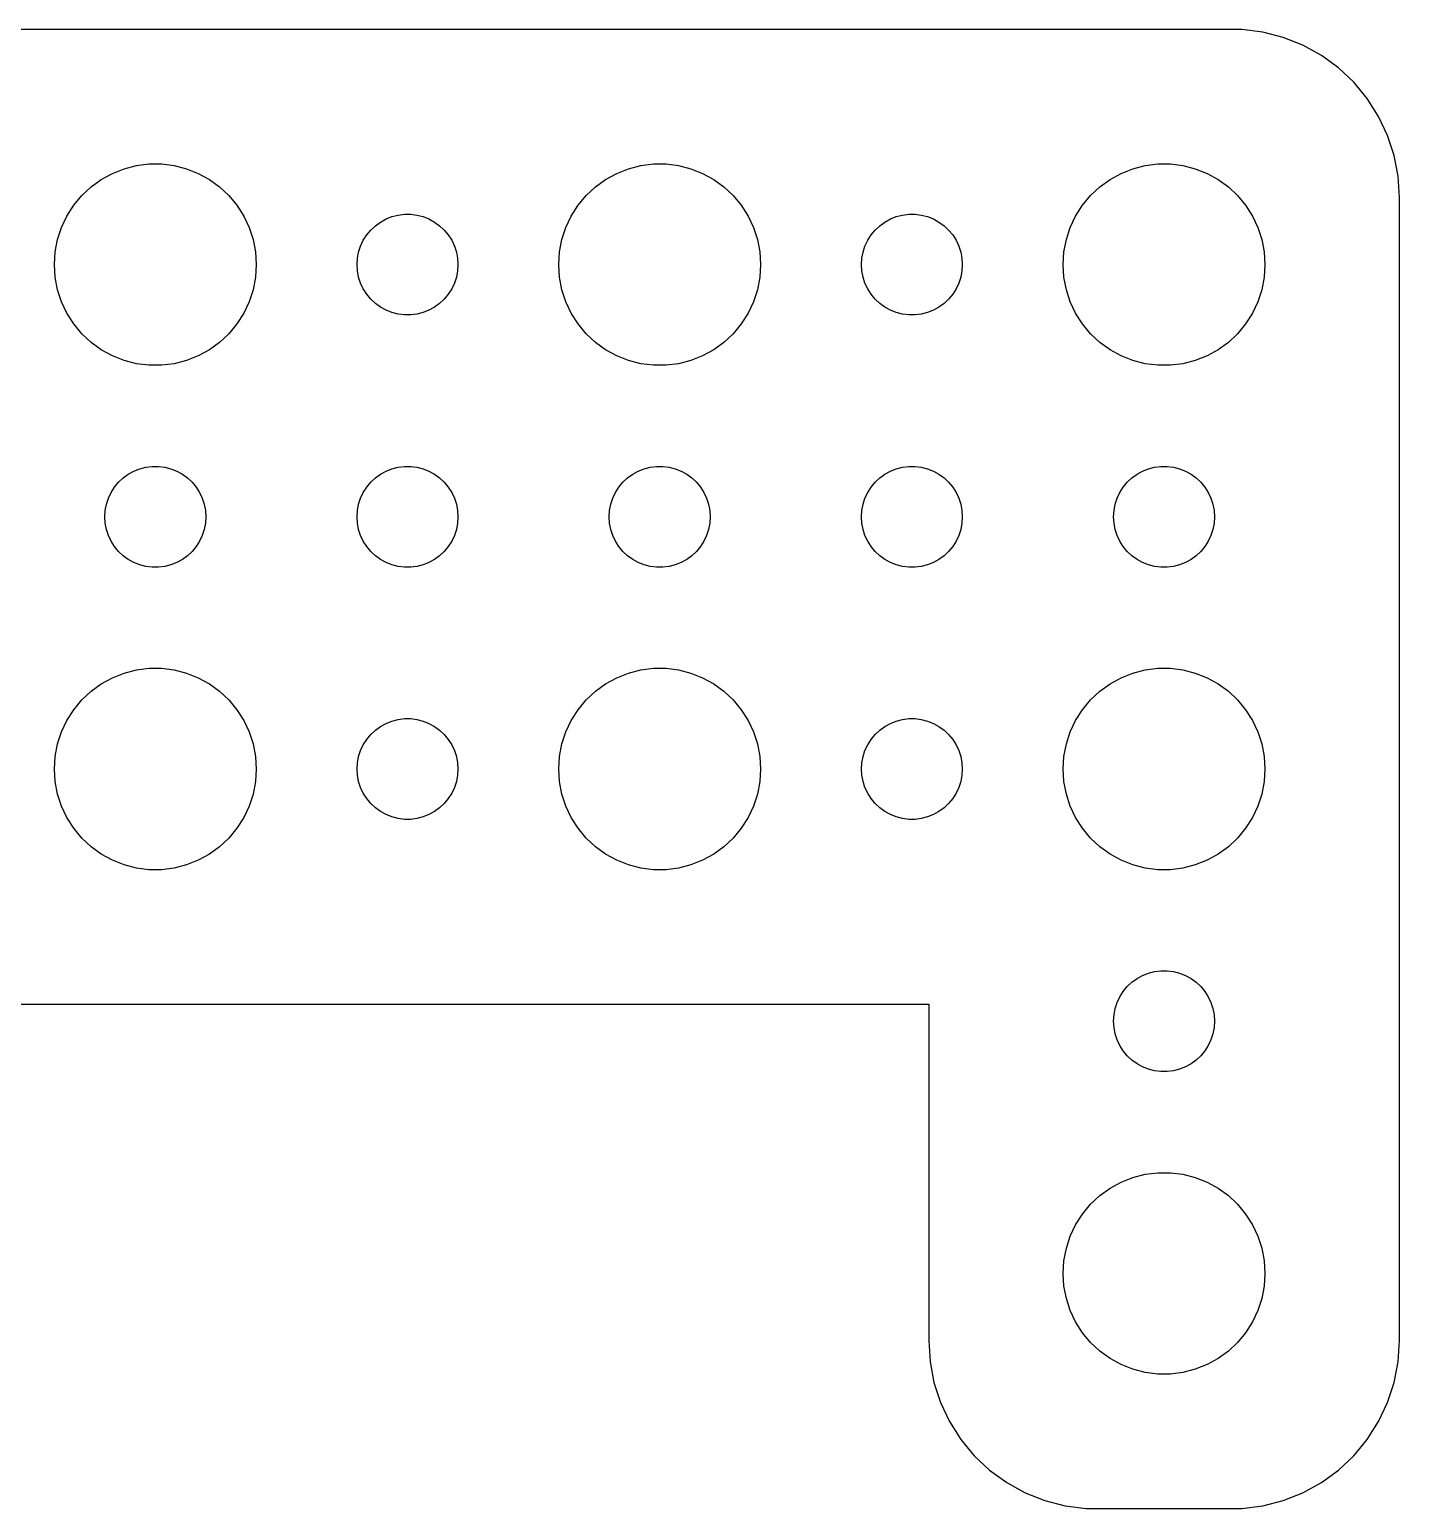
# Model space of a CAD drawing. Header units: metres. Extents: x -37 to 37, y -22 to 22.
# Drawn here: x -3.74 to 37, y -21.99 to 21.99 of the extents above; entities that cross this region are included whole.
import ezdxf

# ---------------------------------------------------------------- set-up
doc = ezdxf.new("R2010")
doc.units = ezdxf.units.M

msp = doc.modelspace()

# ---------------------------------------------------------------- linework, layer by layer
for p, q in [((32.3139, 21.9901), (-32.3139, 21.9901)), ((32.9369, 21.9114), (32.3139, 21.9901)), ((33.5451, 21.7553), (32.9369, 21.9114)), ((34.1289, 21.5241), (33.5451, 21.7553)), ((34.6791, 21.2216), (34.1289, 21.5241)), ((35.1871, 20.8526), (34.6791, 21.2216)), ((35.6448, 20.4227), (35.1871, 20.8526)), ((36.0451, 19.9389), (35.6448, 20.4227)), ((36.3815, 19.4088), (36.0451, 19.9389)), ((36.6489, 18.8406), (36.3815, 19.4088)), ((36.8429, 18.2434), (36.6489, 18.8406)), ((36.9606, 17.6267), (36.8429, 18.2434)), ((-1.60747, 17.533), (-1.27733, 17.7145)), ((-1.27733, 17.7145), (-0.927048, 17.8532)), ((-0.927048, 17.8532), (-0.562134, 17.9469)), ((-0.562134, 17.9469), (-0.18837, 17.9941)), ((-0.18837, 17.9941), (0.18837, 17.9941)), ((0.18837, 17.9941), (0.562134, 17.9469)), ((0.562134, 17.9469), (0.927048, 17.8532)), ((0.927048, 17.8532), (1.27733, 17.7145)), ((1.27733, 17.7145), (1.60747, 17.533)), ((13.3925, 17.533), (13.7227, 17.7145)), ((13.7227, 17.7145), (14.0729, 17.8532)), ((14.0729, 17.8532), (14.4379, 17.9469)), ((14.4379, 17.9469), (14.8116, 17.9941)), ((14.8116, 17.9941), (15.1884, 17.9941)), ((15.1884, 17.9941), (15.5621, 17.9469)), ((15.5621, 17.9469), (15.927, 17.8532)), ((15.927, 17.8532), (16.2773, 17.7145)), ((16.2773, 17.7145), (16.6075, 17.533)), ((28.3925, 17.533), (28.7227, 17.7145)), ((28.7227, 17.7145), (29.0729, 17.8532)), ((29.0729, 17.8532), (29.4379, 17.9469)), ((29.4379, 17.9469), (29.8116, 17.9941)), ((29.8116, 17.9941), (30.1884, 17.9941)), ((30.1884, 17.9941), (30.5621, 17.9469)), ((30.5621, 17.9469), (30.927, 17.8532)), ((30.927, 17.8532), (31.2773, 17.7145)), ((31.2773, 17.7145), (31.6075, 17.533)), ((37, 17), (36.9606, 17.6267)), ((-2.1869, 17.0536), (-1.91226, 17.3115)), ((-1.91226, 17.3115), (-1.60747, 17.533)), ((1.60747, 17.533), (1.91226, 17.3115)), ((1.91226, 17.3115), (2.1869, 17.0536)), ((12.8131, 17.0536), (13.0877, 17.3115)), ((13.0877, 17.3115), (13.3925, 17.533)), ((16.6075, 17.533), (16.9123, 17.3115)), ((16.9123, 17.3115), (17.1869, 17.0536)), ((27.8131, 17.0536), (28.0877, 17.3115)), ((28.0877, 17.3115), (28.3925, 17.533)), ((31.6075, 17.533), (31.9123, 17.3115)), ((31.9123, 17.3115), (32.1869, 17.0536)), ((-2.62891, 16.4453), (-2.42705, 16.7634)), ((-2.42705, 16.7634), (-2.1869, 17.0536)), ((2.1869, 17.0536), (2.42705, 16.7634)), ((2.42705, 16.7634), (2.62891, 16.4453)), ((12.3711, 16.4453), (12.5729, 16.7634)), ((12.5729, 16.7634), (12.8131, 17.0536)), ((17.1869, 17.0536), (17.427, 16.7634)), ((17.427, 16.7634), (17.6289, 16.4453)), ((27.3711, 16.4453), (27.5729, 16.7634)), ((27.5729, 16.7634), (27.8131, 17.0536)), ((32.1869, 17.0536), (32.427, 16.7634)), ((32.427, 16.7634), (32.6289, 16.4453)), ((37, -17), (37, 17)), ((-2.78932, 16.1044), (-2.62891, 16.4453)), ((2.62891, 16.4453), (2.78932, 16.1044)), ((6.69626, 16.2665), (6.86133, 16.3572)), ((6.86133, 16.3572), (7.03647, 16.4266)), ((7.03647, 16.4266), (7.21892, 16.4734)), ((7.21892, 16.4734), (7.40581, 16.497)), ((7.40581, 16.497), (7.59418, 16.497)), ((7.59418, 16.497), (7.78107, 16.4734)), ((7.78107, 16.4734), (7.96352, 16.4266)), ((7.96352, 16.4266), (8.13866, 16.3572)), ((8.13866, 16.3572), (8.30373, 16.2665)), ((12.2107, 16.1044), (12.3711, 16.4453)), ((17.6289, 16.4453), (17.7893, 16.1044)), ((21.6963, 16.2665), (21.8613, 16.3572)), ((21.8613, 16.3572), (22.0365, 16.4266)), ((22.0365, 16.4266), (22.2189, 16.4734)), ((22.2189, 16.4734), (22.4058, 16.497)), ((22.4058, 16.497), (22.5942, 16.497)), ((22.5942, 16.497), (22.7811, 16.4734)), ((22.7811, 16.4734), (22.9635, 16.4266)), ((22.9635, 16.4266), (23.1387, 16.3572)), ((23.1387, 16.3572), (23.3037, 16.2665)), ((27.2107, 16.1044), (27.3711, 16.4453)), ((32.6289, 16.4453), (32.7893, 16.1044)), ((-2.90575, 15.7461), (-2.78932, 16.1044)), ((2.78932, 16.1044), (2.90575, 15.7461)), ((6.18553, 15.7226), (6.28647, 15.8817)), ((6.28647, 15.8817), (6.40654, 16.0268)), ((6.40654, 16.0268), (6.54385, 16.1558)), ((6.54385, 16.1558), (6.69626, 16.2665)), ((8.30373, 16.2665), (8.45613, 16.1558)), ((8.45613, 16.1558), (8.59344, 16.0268)), ((8.59344, 16.0268), (8.71352, 15.8817)), ((8.71352, 15.8817), (8.81445, 15.7226)), ((12.0942, 15.7461), (12.2107, 16.1044)), ((17.7893, 16.1044), (17.9057, 15.7461)), ((21.1855, 15.7226), (21.2865, 15.8817)), ((21.2865, 15.8817), (21.4065, 16.0268)), ((21.4065, 16.0268), (21.5439, 16.1558)), ((21.5439, 16.1558), (21.6963, 16.2665)), ((23.3037, 16.2665), (23.4561, 16.1558)), ((23.4561, 16.1558), (23.5934, 16.0268)), ((23.5934, 16.0268), (23.7135, 15.8817)), ((23.7135, 15.8817), (23.8145, 15.7226)), ((27.0942, 15.7461), (27.2107, 16.1044)), ((32.7893, 16.1044), (32.9057, 15.7461)), ((-2.97633, 15.376), (-2.90575, 15.7461)), ((2.90575, 15.7461), (2.97633, 15.376)), ((6.04712, 15.373), (6.10533, 15.5522)), ((6.10533, 15.5522), (6.18553, 15.7226)), ((8.81445, 15.7226), (8.89465, 15.5522)), ((8.89465, 15.5522), (8.95287, 15.373)), ((12.0237, 15.376), (12.0942, 15.7461)), ((17.9057, 15.7461), (17.9763, 15.376)), ((21.0471, 15.373), (21.1053, 15.5522)), ((21.1053, 15.5522), (21.1855, 15.7226)), ((23.8145, 15.7226), (23.8947, 15.5522)), ((23.8947, 15.5522), (23.9529, 15.373)), ((27.0237, 15.376), (27.0942, 15.7461)), ((32.9057, 15.7461), (32.9763, 15.376)), ((-3, 15), (-2.97633, 15.376)), ((-2.97633, 14.624), (-3, 15)), ((2.97633, 15.376), (3, 15)), ((3, 15), (2.97633, 14.624)), ((6, 15), (6.01183, 15.188)), ((6.01183, 14.812), (6, 15)), ((6.01183, 15.188), (6.04712, 15.373)), ((8.95287, 15.373), (8.98816, 15.188)), ((8.98816, 15.188), (9, 15)), ((9, 15), (8.98816, 14.812)), ((12, 15), (12.0237, 15.376)), ((12.0237, 14.624), (12, 15)), ((17.9763, 15.376), (18, 15)), ((18, 15), (17.9763, 14.624)), ((21, 15), (21.0118, 15.188)), ((21.0118, 14.812), (21, 15)), ((21.0118, 15.188), (21.0471, 15.373)), ((23.9529, 15.373), (23.9882, 15.188)), ((23.9882, 15.188), (24, 15)), ((24, 15), (23.9882, 14.812)), ((27, 15), (27.0237, 15.376)), ((27.0237, 14.624), (27, 15)), ((32.9763, 15.376), (33, 15)), ((33, 15), (32.9763, 14.624)), ((-2.90575, 14.2539), (-2.97633, 14.624)), ((2.97633, 14.624), (2.90575, 14.2539)), ((6.04712, 14.627), (6.01183, 14.812)), ((6.10533, 14.4478), (6.04712, 14.627)), ((8.95287, 14.627), (8.89465, 14.4478)), ((8.98816, 14.812), (8.95287, 14.627)), ((12.0942, 14.2539), (12.0237, 14.624)), ((17.9763, 14.624), (17.9057, 14.2539)), ((21.0471, 14.627), (21.0118, 14.812)), ((21.1053, 14.4478), (21.0471, 14.627)), ((23.9529, 14.627), (23.8947, 14.4478)), ((23.9882, 14.812), (23.9529, 14.627)), ((27.0942, 14.2539), (27.0237, 14.624)), ((32.9763, 14.624), (32.9057, 14.2539)), ((-2.78932, 13.8956), (-2.90575, 14.2539)), ((2.90575, 14.2539), (2.78932, 13.8956)), ((6.18553, 14.2774), (6.10533, 14.4478)), ((6.28647, 14.1183), (6.18553, 14.2774)), ((6.40654, 13.9732), (6.28647, 14.1183)), ((8.71352, 14.1183), (8.59344, 13.9732)), ((8.81445, 14.2774), (8.71352, 14.1183)), ((8.89465, 14.4478), (8.81445, 14.2774)), ((12.2107, 13.8956), (12.0942, 14.2539)), ((17.9057, 14.2539), (17.7893, 13.8956)), ((21.1855, 14.2774), (21.1053, 14.4478)), ((21.2865, 14.1183), (21.1855, 14.2774)), ((21.4065, 13.9732), (21.2865, 14.1183)), ((23.7135, 14.1183), (23.5934, 13.9732)), ((23.8145, 14.2774), (23.7135, 14.1183)), ((23.8947, 14.4478), (23.8145, 14.2774)), ((27.2107, 13.8956), (27.0942, 14.2539)), ((32.9057, 14.2539), (32.7893, 13.8956)), ((-2.62891, 13.5547), (-2.78932, 13.8956)), ((2.78932, 13.8956), (2.62891, 13.5547)), ((6.54385, 13.8442), (6.40654, 13.9732)), ((6.69626, 13.7335), (6.54385, 13.8442)), ((6.86133, 13.6427), (6.69626, 13.7335)), ((7.03647, 13.5734), (6.86133, 13.6427)), ((8.13866, 13.6427), (7.96352, 13.5734)), ((8.30373, 13.7335), (8.13866, 13.6427)), ((8.45613, 13.8442), (8.30373, 13.7335)), ((8.59344, 13.9732), (8.45613, 13.8442)), ((12.3711, 13.5547), (12.2107, 13.8956)), ((17.7893, 13.8956), (17.6289, 13.5547)), ((21.5439, 13.8442), (21.4065, 13.9732)), ((21.6963, 13.7335), (21.5439, 13.8442)), ((21.8613, 13.6427), (21.6963, 13.7335)), ((22.0365, 13.5734), (21.8613, 13.6427)), ((23.1387, 13.6427), (22.9635, 13.5734)), ((23.3037, 13.7335), (23.1387, 13.6427)), ((23.4561, 13.8442), (23.3037, 13.7335)), ((23.5934, 13.9732), (23.4561, 13.8442)), ((27.3711, 13.5547), (27.2107, 13.8956)), ((32.7893, 13.8956), (32.6289, 13.5547)), ((-2.42705, 13.2366), (-2.62891, 13.5547)), ((-2.1869, 12.9464), (-2.42705, 13.2366)), ((2.42705, 13.2366), (2.1869, 12.9464)), ((2.62891, 13.5547), (2.42705, 13.2366)), ((7.21892, 13.5266), (7.03647, 13.5734)), ((7.40581, 13.5029), (7.21892, 13.5266)), ((7.59418, 13.5029), (7.40581, 13.5029)), ((7.78107, 13.5266), (7.59418, 13.5029)), ((7.96352, 13.5734), (7.78107, 13.5266)), ((12.5729, 13.2366), (12.3711, 13.5547)), ((12.8131, 12.9464), (12.5729, 13.2366)), ((17.427, 13.2366), (17.1869, 12.9464)), ((17.6289, 13.5547), (17.427, 13.2366)), ((22.2189, 13.5266), (22.0365, 13.5734)), ((22.4058, 13.5029), (22.2189, 13.5266)), ((22.5942, 13.5029), (22.4058, 13.5029)), ((22.7811, 13.5266), (22.5942, 13.5029)), ((22.9635, 13.5734), (22.7811, 13.5266)), ((27.5729, 13.2366), (27.3711, 13.5547)), ((27.8131, 12.9464), (27.5729, 13.2366)), ((32.427, 13.2366), (32.1869, 12.9464)), ((32.6289, 13.5547), (32.427, 13.2366)), ((-1.91226, 12.6884), (-2.1869, 12.9464)), ((2.1869, 12.9464), (1.91226, 12.6884)), ((13.0877, 12.6884), (12.8131, 12.9464)), ((17.1869, 12.9464), (16.9123, 12.6884)), ((28.0877, 12.6884), (27.8131, 12.9464)), ((32.1869, 12.9464), (31.9123, 12.6884)), ((-1.60747, 12.467), (-1.91226, 12.6884)), ((-1.27733, 12.2855), (-1.60747, 12.467)), ((1.60747, 12.467), (1.27733, 12.2855)), ((1.91226, 12.6884), (1.60747, 12.467)), ((13.3925, 12.467), (13.0877, 12.6884)), ((13.7227, 12.2855), (13.3925, 12.467)), ((16.6075, 12.467), (16.2773, 12.2855)), ((16.9123, 12.6884), (16.6075, 12.467)), ((28.3925, 12.467), (28.0877, 12.6884)), ((28.7227, 12.2855), (28.3925, 12.467)), ((31.6075, 12.467), (31.2773, 12.2855)), ((31.9123, 12.6884), (31.6075, 12.467)), ((-0.927048, 12.1468), (-1.27733, 12.2855)), ((-0.562134, 12.0531), (-0.927048, 12.1468)), ((-0.18837, 12.0059), (-0.562134, 12.0531)), ((0.18837, 12.0059), (-0.18837, 12.0059)), ((0.562134, 12.0531), (0.18837, 12.0059)), ((0.927048, 12.1468), (0.562134, 12.0531)), ((1.27733, 12.2855), (0.927048, 12.1468)), ((14.0729, 12.1468), (13.7227, 12.2855)), ((14.4379, 12.0531), (14.0729, 12.1468)), ((14.8116, 12.0059), (14.4379, 12.0531)), ((15.1884, 12.0059), (14.8116, 12.0059)), ((15.5621, 12.0531), (15.1884, 12.0059)), ((15.927, 12.1468), (15.5621, 12.0531)), ((16.2773, 12.2855), (15.927, 12.1468)), ((29.0729, 12.1468), (28.7227, 12.2855)), ((29.4379, 12.0531), (29.0729, 12.1468)), ((29.8116, 12.0059), (29.4379, 12.0531)), ((30.1884, 12.0059), (29.8116, 12.0059)), ((30.5621, 12.0531), (30.1884, 12.0059)), ((30.927, 12.1468), (30.5621, 12.0531)), ((31.2773, 12.2855), (30.927, 12.1468)), ((-0.803726, 8.76648), (-0.638657, 8.85724)), ((-0.638657, 8.85724), (-0.463516, 8.92657)), ((-0.463516, 8.92657), (-0.281067, 8.97342)), ((-0.281067, 8.97342), (-0.094177, 8.99704)), ((-0.094177, 8.99704), (0.094177, 8.99704)), ((0.094177, 8.99704), (0.281067, 8.97342)), ((0.281067, 8.97342), (0.463516, 8.92657)), ((0.463516, 8.92657), (0.638657, 8.85724)), ((0.638657, 8.85724), (0.803726, 8.76648)), ((6.69626, 8.76648), (6.86133, 8.85724)), ((6.86133, 8.85724), (7.03647, 8.92657)), ((7.03647, 8.92657), (7.21892, 8.97342)), ((7.21892, 8.97342), (7.40581, 8.99704)), ((7.40581, 8.99704), (7.59418, 8.99704)), ((7.59418, 8.99704), (7.78107, 8.97342)), ((7.78107, 8.97342), (7.96352, 8.92657)), ((7.96352, 8.92657), (8.13866, 8.85724)), ((8.13866, 8.85724), (8.30373, 8.76648)), ((14.1963, 8.76648), (14.3613, 8.85724)), ((14.3613, 8.85724), (14.5365, 8.92657)), ((14.5365, 8.92657), (14.7189, 8.97342)), ((14.7189, 8.97342), (14.9058, 8.99704)), ((14.9058, 8.99704), (15.0942, 8.99704)), ((15.0942, 8.99704), (15.2811, 8.97342)), ((15.2811, 8.97342), (15.4635, 8.92657)), ((15.4635, 8.92657), (15.6387, 8.85724)), ((15.6387, 8.85724), (15.8037, 8.76648)), ((21.6963, 8.76648), (21.8613, 8.85724)), ((21.8613, 8.85724), (22.0365, 8.92657)), ((22.0365, 8.92657), (22.2189, 8.97342)), ((22.2189, 8.97342), (22.4058, 8.99704)), ((22.4058, 8.99704), (22.5942, 8.99704)), ((22.5942, 8.99704), (22.7811, 8.97342)), ((22.7811, 8.97342), (22.9635, 8.92657)), ((22.9635, 8.92657), (23.1387, 8.85724)), ((23.1387, 8.85724), (23.3037, 8.76648)), ((29.1963, 8.76648), (29.3613, 8.85724)), ((29.3613, 8.85724), (29.5365, 8.92657)), ((29.5365, 8.92657), (29.7189, 8.97342)), ((29.7189, 8.97342), (29.9058, 8.99704)), ((29.9058, 8.99704), (30.0942, 8.99704)), ((30.0942, 8.99704), (30.2811, 8.97342)), ((30.2811, 8.97342), (30.4635, 8.92657)), ((30.4635, 8.92657), (30.6387, 8.85724)), ((30.6387, 8.85724), (30.8037, 8.76648)), ((-1.31445, 8.22263), (-1.21352, 8.38167)), ((-1.21352, 8.38167), (-1.09344, 8.52681)), ((-1.09344, 8.52681), (-0.956131, 8.65576)), ((-0.956131, 8.65576), (-0.803726, 8.76648)), ((0.803726, 8.76648), (0.956131, 8.65576)), ((0.956131, 8.65576), (1.09344, 8.52681)), ((1.09344, 8.52681), (1.21352, 8.38167)), ((1.21352, 8.38167), (1.31445, 8.22263)), ((6.18553, 8.22263), (6.28647, 8.38167)), ((6.28647, 8.38167), (6.40654, 8.52681)), ((6.40654, 8.52681), (6.54385, 8.65576)), ((6.54385, 8.65576), (6.69626, 8.76648)), ((8.30373, 8.76648), (8.45613, 8.65576)), ((8.45613, 8.65576), (8.59344, 8.52681)), ((8.59344, 8.52681), (8.71352, 8.38167)), ((8.71352, 8.38167), (8.81445, 8.22263)), ((13.6855, 8.22263), (13.7865, 8.38167)), ((13.7865, 8.38167), (13.9065, 8.52681)), ((13.9065, 8.52681), (14.0439, 8.65576)), ((14.0439, 8.65576), (14.1963, 8.76648)), ((15.8037, 8.76648), (15.9561, 8.65576)), ((15.9561, 8.65576), (16.0934, 8.52681)), ((16.0934, 8.52681), (16.2135, 8.38167)), ((16.2135, 8.38167), (16.3145, 8.22263)), ((21.1855, 8.22263), (21.2865, 8.38167)), ((21.2865, 8.38167), (21.4065, 8.52681)), ((21.4065, 8.52681), (21.5439, 8.65576)), ((21.5439, 8.65576), (21.6963, 8.76648)), ((23.3037, 8.76648), (23.4561, 8.65576)), ((23.4561, 8.65576), (23.5934, 8.52681)), ((23.5934, 8.52681), (23.7135, 8.38167)), ((23.7135, 8.38167), (23.8145, 8.22263)), ((28.6855, 8.22263), (28.7865, 8.38167)), ((28.7865, 8.38167), (28.9065, 8.52681)), ((28.9065, 8.52681), (29.0439, 8.65576)), ((29.0439, 8.65576), (29.1963, 8.76648)), ((30.8037, 8.76648), (30.9561, 8.65576)), ((30.9561, 8.65576), (31.0934, 8.52681)), ((31.0934, 8.52681), (31.2135, 8.38167)), ((31.2135, 8.38167), (31.3145, 8.22263)), ((-1.45287, 7.87303), (-1.39465, 8.05219)), ((-1.39465, 8.05219), (-1.31445, 8.22263)), ((1.31445, 8.22263), (1.39465, 8.05219)), ((1.39465, 8.05219), (1.45287, 7.87303)), ((6.04712, 7.87303), (6.10533, 8.05219)), ((6.10533, 8.05219), (6.18553, 8.22263)), ((8.81445, 8.22263), (8.89465, 8.05219)), ((8.89465, 8.05219), (8.95287, 7.87303)), ((13.5471, 7.87303), (13.6053, 8.05219)), ((13.6053, 8.05219), (13.6855, 8.22263)), ((16.3145, 8.22263), (16.3947, 8.05219)), ((16.3947, 8.05219), (16.4529, 7.87303)), ((21.0471, 7.87303), (21.1053, 8.05219)), ((21.1053, 8.05219), (21.1855, 8.22263)), ((23.8145, 8.22263), (23.8947, 8.05219)), ((23.8947, 8.05219), (23.9529, 7.87303)), ((28.5471, 7.87303), (28.6053, 8.05219)), ((28.6053, 8.05219), (28.6855, 8.22263)), ((31.3145, 8.22263), (31.3947, 8.05219)), ((31.3947, 8.05219), (31.4529, 7.87303)), ((-1.5, 7.5), (-1.48816, 7.68799)), ((-1.48816, 7.312), (-1.5, 7.5)), ((-1.48816, 7.68799), (-1.45287, 7.87303)), ((1.45287, 7.87303), (1.48816, 7.68799)), ((1.48816, 7.68799), (1.5, 7.5)), ((1.5, 7.5), (1.48816, 7.312)), ((6, 7.5), (6.01183, 7.68799)), ((6.01183, 7.312), (6, 7.5)), ((6.01183, 7.68799), (6.04712, 7.87303)), ((8.95287, 7.87303), (8.98816, 7.68799)), ((8.98816, 7.68799), (9, 7.5)), ((9, 7.5), (8.98816, 7.312)), ((13.5, 7.5), (13.5118, 7.68799)), ((13.5118, 7.312), (13.5, 7.5)), ((13.5118, 7.68799), (13.5471, 7.87303)), ((16.4529, 7.87303), (16.4882, 7.68799)), ((16.4882, 7.68799), (16.5, 7.5)), ((16.5, 7.5), (16.4882, 7.312)), ((21, 7.5), (21.0118, 7.68799)), ((21.0118, 7.312), (21, 7.5)), ((21.0118, 7.68799), (21.0471, 7.87303)), ((23.9529, 7.87303), (23.9882, 7.68799)), ((23.9882, 7.68799), (24, 7.5)), ((24, 7.5), (23.9882, 7.312)), ((28.5, 7.5), (28.5118, 7.68799)), ((28.5118, 7.312), (28.5, 7.5)), ((28.5118, 7.68799), (28.5471, 7.87303)), ((31.4529, 7.87303), (31.4882, 7.68799)), ((31.4882, 7.68799), (31.5, 7.5)), ((31.5, 7.5), (31.4882, 7.312)), ((-1.45287, 7.12695), (-1.48816, 7.312)), ((-1.39465, 6.9478), (-1.45287, 7.12695)), ((1.45287, 7.12695), (1.39465, 6.9478)), ((1.48816, 7.312), (1.45287, 7.12695)), ((6.04712, 7.12695), (6.01183, 7.312)), ((6.10533, 6.9478), (6.04712, 7.12695)), ((8.95287, 7.12695), (8.89465, 6.9478)), ((8.98816, 7.312), (8.95287, 7.12695)), ((13.5471, 7.12695), (13.5118, 7.312)), ((13.6053, 6.9478), (13.5471, 7.12695)), ((16.4529, 7.12695), (16.3947, 6.9478)), ((16.4882, 7.312), (16.4529, 7.12695)), ((21.0471, 7.12695), (21.0118, 7.312)), ((21.1053, 6.9478), (21.0471, 7.12695)), ((23.9529, 7.12695), (23.8947, 6.9478)), ((23.9882, 7.312), (23.9529, 7.12695)), ((28.5471, 7.12695), (28.5118, 7.312)), ((28.6053, 6.9478), (28.5471, 7.12695)), ((31.4529, 7.12695), (31.3947, 6.9478)), ((31.4882, 7.312), (31.4529, 7.12695)), ((-1.31445, 6.77736), (-1.39465, 6.9478)), ((-1.21352, 6.61832), (-1.31445, 6.77736)), ((-1.09344, 6.47318), (-1.21352, 6.61832)), ((1.21352, 6.61832), (1.09344, 6.47318)), ((1.31445, 6.77736), (1.21352, 6.61832)), ((1.39465, 6.9478), (1.31445, 6.77736)), ((6.18553, 6.77736), (6.10533, 6.9478)), ((6.28647, 6.61832), (6.18553, 6.77736)), ((6.40654, 6.47318), (6.28647, 6.61832)), ((8.71352, 6.61832), (8.59344, 6.47318)), ((8.81445, 6.77736), (8.71352, 6.61832)), ((8.89465, 6.9478), (8.81445, 6.77736)), ((13.6855, 6.77736), (13.6053, 6.9478)), ((13.7865, 6.61832), (13.6855, 6.77736)), ((13.9065, 6.47318), (13.7865, 6.61832)), ((16.2135, 6.61832), (16.0934, 6.47318)), ((16.3145, 6.77736), (16.2135, 6.61832)), ((16.3947, 6.9478), (16.3145, 6.77736)), ((21.1855, 6.77736), (21.1053, 6.9478)), ((21.2865, 6.61832), (21.1855, 6.77736)), ((21.4065, 6.47318), (21.2865, 6.61832)), ((23.7135, 6.61832), (23.5934, 6.47318)), ((23.8145, 6.77736), (23.7135, 6.61832)), ((23.8947, 6.9478), (23.8145, 6.77736)), ((28.6855, 6.77736), (28.6053, 6.9478)), ((28.7865, 6.61832), (28.6855, 6.77736)), ((28.9065, 6.47318), (28.7865, 6.61832)), ((31.2135, 6.61832), (31.0934, 6.47318)), ((31.3145, 6.77736), (31.2135, 6.61832)), ((31.3947, 6.9478), (31.3145, 6.77736)), ((-0.956131, 6.34422), (-1.09344, 6.47318)), ((-0.803726, 6.23351), (-0.956131, 6.34422)), ((-0.638657, 6.14275), (-0.803726, 6.23351)), ((0.803726, 6.23351), (0.638657, 6.14275)), ((0.956131, 6.34422), (0.803726, 6.23351)), ((1.09344, 6.47318), (0.956131, 6.34422)), ((6.54385, 6.34422), (6.40654, 6.47318)), ((6.69626, 6.23351), (6.54385, 6.34422)), ((6.86133, 6.14275), (6.69626, 6.23351)), ((8.30373, 6.23351), (8.13866, 6.14275)), ((8.45613, 6.34422), (8.30373, 6.23351)), ((8.59344, 6.47318), (8.45613, 6.34422)), ((14.0439, 6.34422), (13.9065, 6.47318)), ((14.1963, 6.23351), (14.0439, 6.34422)), ((14.3613, 6.14275), (14.1963, 6.23351)), ((15.8037, 6.23351), (15.6387, 6.14275)), ((15.9561, 6.34422), (15.8037, 6.23351)), ((16.0934, 6.47318), (15.9561, 6.34422)), ((21.5439, 6.34422), (21.4065, 6.47318)), ((21.6963, 6.23351), (21.5439, 6.34422)), ((21.8613, 6.14275), (21.6963, 6.23351)), ((23.3037, 6.23351), (23.1387, 6.14275)), ((23.4561, 6.34422), (23.3037, 6.23351)), ((23.5934, 6.47318), (23.4561, 6.34422)), ((29.0439, 6.34422), (28.9065, 6.47318)), ((29.1963, 6.23351), (29.0439, 6.34422)), ((29.3613, 6.14275), (29.1963, 6.23351)), ((30.8037, 6.23351), (30.6387, 6.14275)), ((30.9561, 6.34422), (30.8037, 6.23351)), ((31.0934, 6.47318), (30.9561, 6.34422)), ((-0.463516, 6.07341), (-0.638657, 6.14275)), ((-0.281067, 6.02657), (-0.463516, 6.07341)), ((-0.094177, 6.00294), (-0.281067, 6.02657)), ((0.094177, 6.00294), (-0.094177, 6.00294)), ((0.281067, 6.02657), (0.094177, 6.00294)), ((0.463516, 6.07341), (0.281067, 6.02657)), ((0.638657, 6.14275), (0.463516, 6.07341)), ((7.03647, 6.07341), (6.86133, 6.14275)), ((7.21892, 6.02657), (7.03647, 6.07341)), ((7.40581, 6.00294), (7.21892, 6.02657)), ((7.59418, 6.00294), (7.40581, 6.00294)), ((7.78107, 6.02657), (7.59418, 6.00294)), ((7.96352, 6.07341), (7.78107, 6.02657)), ((8.13866, 6.14275), (7.96352, 6.07341)), ((14.5365, 6.07341), (14.3613, 6.14275)), ((14.7189, 6.02657), (14.5365, 6.07341)), ((14.9058, 6.00294), (14.7189, 6.02657)), ((15.0942, 6.00294), (14.9058, 6.00294)), ((15.2811, 6.02657), (15.0942, 6.00294)), ((15.4635, 6.07341), (15.2811, 6.02657)), ((15.6387, 6.14275), (15.4635, 6.07341)), ((22.0365, 6.07341), (21.8613, 6.14275)), ((22.2189, 6.02657), (22.0365, 6.07341)), ((22.4058, 6.00294), (22.2189, 6.02657)), ((22.5942, 6.00294), (22.4058, 6.00294)), ((22.7811, 6.02657), (22.5942, 6.00294)), ((22.9635, 6.07341), (22.7811, 6.02657)), ((23.1387, 6.14275), (22.9635, 6.07341)), ((29.5365, 6.07341), (29.3613, 6.14275)), ((29.7189, 6.02657), (29.5365, 6.07341)), ((29.9058, 6.00294), (29.7189, 6.02657)), ((30.0942, 6.00294), (29.9058, 6.00294)), ((30.2811, 6.02657), (30.0942, 6.00294)), ((30.4635, 6.07341), (30.2811, 6.02657)), ((30.6387, 6.14275), (30.4635, 6.07341)), ((-1.60747, 2.53297), (-1.27733, 2.71448)), ((-1.27733, 2.71448), (-0.927048, 2.85316)), ((-0.927048, 2.85316), (-0.562134, 2.94685)), ((-0.562134, 2.94685), (-0.18837, 2.99408)), ((-0.18837, 2.99408), (0.18837, 2.99408)), ((0.18837, 2.99408), (0.562134, 2.94685)), ((0.562134, 2.94685), (0.927048, 2.85316)), ((0.927048, 2.85316), (1.27733, 2.71448)), ((1.27733, 2.71448), (1.60747, 2.53297)), ((13.3925, 2.53297), (13.7227, 2.71448)), ((13.7227, 2.71448), (14.0729, 2.85316)), ((14.0729, 2.85316), (14.4379, 2.94685)), ((14.4379, 2.94685), (14.8116, 2.99408)), ((14.8116, 2.99408), (15.1884, 2.99408)), ((15.1884, 2.99408), (15.5621, 2.94685)), ((15.5621, 2.94685), (15.927, 2.85316)), ((15.927, 2.85316), (16.2773, 2.71448)), ((16.2773, 2.71448), (16.6075, 2.53297)), ((28.3925, 2.53297), (28.7227, 2.71448)), ((28.7227, 2.71448), (29.0729, 2.85316)), ((29.0729, 2.85316), (29.4379, 2.94685)), ((29.4379, 2.94685), (29.8116, 2.99408)), ((29.8116, 2.99408), (30.1884, 2.99408)), ((30.1884, 2.99408), (30.5621, 2.94685)), ((30.5621, 2.94685), (30.927, 2.85316)), ((30.927, 2.85316), (31.2773, 2.71448)), ((31.2773, 2.71448), (31.6075, 2.53297)), ((-2.1869, 2.05363), (-1.91226, 2.31154)), ((-1.91226, 2.31154), (-1.60747, 2.53297)), ((1.60747, 2.53297), (1.91226, 2.31154)), ((1.91226, 2.31154), (2.1869, 2.05363)), ((12.8131, 2.05363), (13.0877, 2.31154)), ((13.0877, 2.31154), (13.3925, 2.53297)), ((16.6075, 2.53297), (16.9123, 2.31154)), ((16.9123, 2.31154), (17.1869, 2.05363)), ((27.8131, 2.05363), (28.0877, 2.31154)), ((28.0877, 2.31154), (28.3925, 2.53297)), ((31.6075, 2.53297), (31.9123, 2.31154)), ((31.9123, 2.31154), (32.1869, 2.05363)), ((-2.62891, 1.44525), (-2.42705, 1.76335)), ((-2.42705, 1.76335), (-2.1869, 2.05363)), ((2.1869, 2.05363), (2.42705, 1.76335)), ((2.42705, 1.76335), (2.62891, 1.44525)), ((12.3711, 1.44525), (12.5729, 1.76335)), ((12.5729, 1.76335), (12.8131, 2.05363)), ((17.1869, 2.05363), (17.427, 1.76335)), ((17.427, 1.76335), (17.6289, 1.44525)), ((27.3711, 1.44525), (27.5729, 1.76335)), ((27.5729, 1.76335), (27.8131, 2.05363)), ((32.1869, 2.05363), (32.427, 1.76335)), ((32.427, 1.76335), (32.6289, 1.44525)), ((-2.78932, 1.10437), (-2.62891, 1.44525)), ((2.62891, 1.44525), (2.78932, 1.10437)), ((6.69626, 1.26648), (6.86133, 1.35724)), ((6.86133, 1.35724), (7.03647, 1.42657)), ((7.03647, 1.42657), (7.21892, 1.47342)), ((7.21892, 1.47342), (7.40581, 1.49704)), ((7.40581, 1.49704), (7.59418, 1.49704)), ((7.59418, 1.49704), (7.78107, 1.47342)), ((7.78107, 1.47342), (7.96352, 1.42657)), ((7.96352, 1.42657), (8.13866, 1.35724)), ((8.13866, 1.35724), (8.30373, 1.26648)), ((12.2107, 1.10437), (12.3711, 1.44525)), ((17.6289, 1.44525), (17.7893, 1.10437)), ((21.6963, 1.26648), (21.8613, 1.35724)), ((21.8613, 1.35724), (22.0365, 1.42657)), ((22.0365, 1.42657), (22.2189, 1.47342)), ((22.2189, 1.47342), (22.4058, 1.49704)), ((22.4058, 1.49704), (22.5942, 1.49704)), ((22.5942, 1.49704), (22.7811, 1.47342)), ((22.7811, 1.47342), (22.9635, 1.42657)), ((22.9635, 1.42657), (23.1387, 1.35724)), ((23.1387, 1.35724), (23.3037, 1.26648)), ((27.2107, 1.10437), (27.3711, 1.44525)), ((32.6289, 1.44525), (32.7893, 1.10437)), ((-2.90575, 0.746063), (-2.78932, 1.10437)), ((2.78932, 1.10437), (2.90575, 0.746063)), ((6.18553, 0.722626), (6.28647, 0.881668)), ((6.28647, 0.881668), (6.40654, 1.02681)), ((6.40654, 1.02681), (6.54385, 1.15576)), ((6.54385, 1.15576), (6.69626, 1.26648)), ((8.30373, 1.26648), (8.45613, 1.15576)), ((8.45613, 1.15576), (8.59344, 1.02681)), ((8.59344, 1.02681), (8.71352, 0.881668)), ((8.71352, 0.881668), (8.81445, 0.722626)), ((12.0942, 0.746063), (12.2107, 1.10437)), ((17.7893, 1.10437), (17.9057, 0.746063)), ((21.1855, 0.722626), (21.2865, 0.881668)), ((21.2865, 0.881668), (21.4065, 1.02681)), ((21.4065, 1.02681), (21.5439, 1.15576)), ((21.5439, 1.15576), (21.6963, 1.26648)), ((23.3037, 1.26648), (23.4561, 1.15576)), ((23.4561, 1.15576), (23.5934, 1.02681)), ((23.5934, 1.02681), (23.7135, 0.881668)), ((23.7135, 0.881668), (23.8145, 0.722626)), ((27.0942, 0.746063), (27.2107, 1.10437)), ((32.7893, 1.10437), (32.9057, 0.746063)), ((-2.97633, 0.375992), (-2.90575, 0.746063)), ((2.90575, 0.746063), (2.97633, 0.375992)), ((6.04712, 0.373032), (6.10533, 0.552185)), ((6.10533, 0.552185), (6.18553, 0.722626)), ((8.81445, 0.722626), (8.89465, 0.552185)), ((8.89465, 0.552185), (8.95287, 0.373032)), ((12.0237, 0.375992), (12.0942, 0.746063)), ((17.9057, 0.746063), (17.9763, 0.375992)), ((21.0471, 0.373032), (21.1053, 0.552185)), ((21.1053, 0.552185), (21.1855, 0.722626)), ((23.8145, 0.722626), (23.8947, 0.552185)), ((23.8947, 0.552185), (23.9529, 0.373032)), ((27.0237, 0.375992), (27.0942, 0.746063)), ((32.9057, 0.746063), (32.9763, 0.375992)), ((-3, 0), (-2.97633, 0.375992)), ((-2.97633, -0.375992), (-3, 0)), ((2.97633, 0.375992), (3, 0)), ((3, 0), (2.97633, -0.375992)), ((6, 0), (6.01183, 0.187988)), ((6.01183, -0.187988), (6, 0)), ((6.01183, 0.187988), (6.04712, 0.373032)), ((8.95287, 0.373032), (8.98816, 0.187988)), ((8.98816, 0.187988), (9, 0)), ((9, 0), (8.98816, -0.187988)), ((12, 0), (12.0237, 0.375992)), ((12.0237, -0.375992), (12, 0)), ((17.9763, 0.375992), (18, 0)), ((18, 0), (17.9763, -0.375992)), ((21, 0), (21.0118, 0.187988)), ((21.0118, -0.187988), (21, 0)), ((21.0118, 0.187988), (21.0471, 0.373032)), ((23.9529, 0.373032), (23.9882, 0.187988)), ((23.9882, 0.187988), (24, 0)), ((24, 0), (23.9882, -0.187988)), ((27, 0), (27.0237, 0.375992)), ((27.0237, -0.375992), (27, 0)), ((32.9763, 0.375992), (33, 0)), ((33, 0), (32.9763, -0.375992)), ((-2.90575, -0.746063), (-2.97633, -0.375992)), ((2.97633, -0.375992), (2.90575, -0.746063)), ((6.04712, -0.373032), (6.01183, -0.187988)), ((6.10533, -0.552185), (6.04712, -0.373032)), ((8.95287, -0.373032), (8.89465, -0.552185)), ((8.98816, -0.187988), (8.95287, -0.373032)), ((12.0942, -0.746063), (12.0237, -0.375992)), ((17.9763, -0.375992), (17.9057, -0.746063)), ((21.0471, -0.373032), (21.0118, -0.187988)), ((21.1053, -0.552185), (21.0471, -0.373032)), ((23.9529, -0.373032), (23.8947, -0.552185)), ((23.9882, -0.187988), (23.9529, -0.373032)), ((27.0942, -0.746063), (27.0237, -0.375992)), ((32.9763, -0.375992), (32.9057, -0.746063)), ((-2.78932, -1.10437), (-2.90575, -0.746063)), ((2.90575, -0.746063), (2.78932, -1.10437)), ((6.18553, -0.722626), (6.10533, -0.552185)), ((6.28647, -0.881668), (6.18553, -0.722626)), ((8.81445, -0.722626), (8.71352, -0.881668)), ((8.89465, -0.552185), (8.81445, -0.722626)), ((12.2107, -1.10437), (12.0942, -0.746063)), ((17.9057, -0.746063), (17.7893, -1.10437)), ((21.1855, -0.722626), (21.1053, -0.552185)), ((21.2865, -0.881668), (21.1855, -0.722626)), ((23.8145, -0.722626), (23.7135, -0.881668)), ((23.8947, -0.552185), (23.8145, -0.722626)), ((27.2107, -1.10437), (27.0942, -0.746063)), ((32.9057, -0.746063), (32.7893, -1.10437)), ((-2.62891, -1.44525), (-2.78932, -1.10437)), ((2.78932, -1.10437), (2.62891, -1.44525)), ((6.40654, -1.02681), (6.28647, -0.881668)), ((6.54385, -1.15576), (6.40654, -1.02681)), ((6.69626, -1.26648), (6.54385, -1.15576)), ((6.86133, -1.35724), (6.69626, -1.26648)), ((8.30373, -1.26648), (8.13866, -1.35724)), ((8.45613, -1.15576), (8.30373, -1.26648)), ((8.59344, -1.02681), (8.45613, -1.15576)), ((8.71352, -0.881668), (8.59344, -1.02681)), ((12.3711, -1.44525), (12.2107, -1.10437)), ((17.7893, -1.10437), (17.6289, -1.44525)), ((21.4065, -1.02681), (21.2865, -0.881668)), ((21.5439, -1.15576), (21.4065, -1.02681)), ((21.6963, -1.26648), (21.5439, -1.15576)), ((21.8613, -1.35724), (21.6963, -1.26648)), ((23.3037, -1.26648), (23.1387, -1.35724)), ((23.4561, -1.15576), (23.3037, -1.26648)), ((23.5934, -1.02681), (23.4561, -1.15576)), ((23.7135, -0.881668), (23.5934, -1.02681)), ((27.3711, -1.44525), (27.2107, -1.10437)), ((32.7893, -1.10437), (32.6289, -1.44525)), ((-2.42705, -1.76335), (-2.62891, -1.44525)), ((2.62891, -1.44525), (2.42705, -1.76335)), ((7.03647, -1.42657), (6.86133, -1.35724)), ((7.21892, -1.47342), (7.03647, -1.42657)), ((7.40581, -1.49704), (7.21892, -1.47342)), ((7.59418, -1.49704), (7.40581, -1.49704)), ((7.78107, -1.47342), (7.59418, -1.49704)), ((7.96352, -1.42657), (7.78107, -1.47342)), ((8.13866, -1.35724), (7.96352, -1.42657)), ((12.5729, -1.76335), (12.3711, -1.44525)), ((17.6289, -1.44525), (17.427, -1.76335)), ((22.0365, -1.42657), (21.8613, -1.35724)), ((22.2189, -1.47342), (22.0365, -1.42657)), ((22.4058, -1.49704), (22.2189, -1.47342)), ((22.5942, -1.49704), (22.4058, -1.49704)), ((22.7811, -1.47342), (22.5942, -1.49704)), ((22.9635, -1.42657), (22.7811, -1.47342)), ((23.1387, -1.35724), (22.9635, -1.42657)), ((27.5729, -1.76335), (27.3711, -1.44525)), ((32.6289, -1.44525), (32.427, -1.76335)), ((-2.1869, -2.05363), (-2.42705, -1.76335)), ((-1.91226, -2.31154), (-2.1869, -2.05363)), ((2.1869, -2.05363), (1.91226, -2.31154)), ((2.42705, -1.76335), (2.1869, -2.05363)), ((12.8131, -2.05363), (12.5729, -1.76335)), ((13.0877, -2.31154), (12.8131, -2.05363)), ((17.1869, -2.05363), (16.9123, -2.31154)), ((17.427, -1.76335), (17.1869, -2.05363)), ((27.8131, -2.05363), (27.5729, -1.76335)), ((28.0877, -2.31154), (27.8131, -2.05363)), ((32.1869, -2.05363), (31.9123, -2.31154)), ((32.427, -1.76335), (32.1869, -2.05363)), ((-1.60747, -2.53297), (-1.91226, -2.31154)), ((-1.27733, -2.71448), (-1.60747, -2.53297)), ((1.60747, -2.53297), (1.27733, -2.71448)), ((1.91226, -2.31154), (1.60747, -2.53297)), ((13.3925, -2.53297), (13.0877, -2.31154)), ((13.7227, -2.71448), (13.3925, -2.53297)), ((16.6075, -2.53297), (16.2773, -2.71448)), ((16.9123, -2.31154), (16.6075, -2.53297)), ((28.3925, -2.53297), (28.0877, -2.31154)), ((28.7227, -2.71448), (28.3925, -2.53297)), ((31.6075, -2.53297), (31.2773, -2.71448)), ((31.9123, -2.31154), (31.6075, -2.53297)), ((-0.927048, -2.85316), (-1.27733, -2.71448)), ((-0.562134, -2.94685), (-0.927048, -2.85316)), ((-0.18837, -2.99408), (-0.562134, -2.94685)), ((0.18837, -2.99408), (-0.18837, -2.99408)), ((0.562134, -2.94685), (0.18837, -2.99408)), ((0.927048, -2.85316), (0.562134, -2.94685)), ((1.27733, -2.71448), (0.927048, -2.85316)), ((14.0729, -2.85316), (13.7227, -2.71448)), ((14.4379, -2.94685), (14.0729, -2.85316)), ((14.8116, -2.99408), (14.4379, -2.94685)), ((15.1884, -2.99408), (14.8116, -2.99408)), ((15.5621, -2.94685), (15.1884, -2.99408)), ((15.927, -2.85316), (15.5621, -2.94685)), ((16.2773, -2.71448), (15.927, -2.85316)), ((29.0729, -2.85316), (28.7227, -2.71448)), ((29.4379, -2.94685), (29.0729, -2.85316)), ((29.8116, -2.99408), (29.4379, -2.94685)), ((30.1884, -2.99408), (29.8116, -2.99408)), ((30.5621, -2.94685), (30.1884, -2.99408)), ((30.927, -2.85316), (30.5621, -2.94685)), ((31.2773, -2.71448), (30.927, -2.85316)), ((29.1963, -6.23351), (29.3613, -6.14275)), ((29.3613, -6.14275), (29.5365, -6.07341)), ((29.5365, -6.07341), (29.7189, -6.02657)), ((29.7189, -6.02657), (29.9058, -6.00294)), ((29.9058, -6.00294), (30.0942, -6.00294)), ((30.0942, -6.00294), (30.2811, -6.02657)), ((30.2811, -6.02657), (30.4635, -6.07341)), ((30.4635, -6.07341), (30.6387, -6.14275)), ((30.6387, -6.14275), (30.8037, -6.23351)), ((28.7865, -6.61832), (28.9065, -6.47318)), ((28.9065, -6.47318), (29.0439, -6.34422)), ((29.0439, -6.34422), (29.1963, -6.23351)), ((30.8037, -6.23351), (30.9561, -6.34422)), ((30.9561, -6.34422), (31.0934, -6.47318)), ((31.0934, -6.47318), (31.2135, -6.61832)), ((-23, -6.99013), (23, -6.99013)), ((23, -6.99013), (23, -17)), ((28.5471, -7.12695), (28.6053, -6.9478)), ((28.6053, -6.9478), (28.6855, -6.77736)), ((28.6855, -6.77736), (28.7865, -6.61832)), ((31.2135, -6.61832), (31.3145, -6.77736)), ((31.3145, -6.77736), (31.3947, -6.9478)), ((31.3947, -6.9478), (31.4529, -7.12695)), ((28.5, -7.5), (28.5118, -7.312)), ((28.5118, -7.312), (28.5471, -7.12695)), ((31.4529, -7.12695), (31.4882, -7.312)), ((31.4882, -7.312), (31.5, -7.5)), ((28.5118, -7.68799), (28.5, -7.5)), ((28.5471, -7.87303), (28.5118, -7.68799)), ((28.6053, -8.05219), (28.5471, -7.87303)), ((31.4529, -7.87303), (31.3947, -8.05219)), ((31.4882, -7.68799), (31.4529, -7.87303)), ((31.5, -7.5), (31.4882, -7.68799)), ((28.6855, -8.22263), (28.6053, -8.05219)), ((28.7865, -8.38167), (28.6855, -8.22263)), ((31.3145, -8.22263), (31.2135, -8.38167)), ((31.3947, -8.05219), (31.3145, -8.22263)), ((28.9065, -8.52681), (28.7865, -8.38167)), ((29.0439, -8.65576), (28.9065, -8.52681)), ((29.1963, -8.76648), (29.0439, -8.65576)), ((29.3613, -8.85724), (29.1963, -8.76648)), ((30.8037, -8.76648), (30.6387, -8.85724)), ((30.9561, -8.65576), (30.8037, -8.76648)), ((31.0934, -8.52681), (30.9561, -8.65576)), ((31.2135, -8.38167), (31.0934, -8.52681)), ((29.5365, -8.92657), (29.3613, -8.85724)), ((29.7189, -8.97342), (29.5365, -8.92657)), ((29.9058, -8.99704), (29.7189, -8.97342)), ((30.0942, -8.99704), (29.9058, -8.99704)), ((30.2811, -8.97342), (30.0942, -8.99704)), ((30.4635, -8.92657), (30.2811, -8.97342)), ((30.6387, -8.85724), (30.4635, -8.92657)), ((28.3925, -12.467), (28.7227, -12.2855)), ((28.7227, -12.2855), (29.0729, -12.1468)), ((29.0729, -12.1468), (29.4379, -12.0531)), ((29.4379, -12.0531), (29.8116, -12.0059)), ((29.8116, -12.0059), (30.1884, -12.0059)), ((30.1884, -12.0059), (30.5621, -12.0531)), ((30.5621, -12.0531), (30.927, -12.1468)), ((30.927, -12.1468), (31.2773, -12.2855)), ((31.2773, -12.2855), (31.6075, -12.467)), ((27.8131, -12.9464), (28.0877, -12.6884)), ((28.0877, -12.6884), (28.3925, -12.467)), ((31.6075, -12.467), (31.9123, -12.6884)), ((31.9123, -12.6884), (32.1869, -12.9464)), ((27.5729, -13.2366), (27.8131, -12.9464)), ((32.1869, -12.9464), (32.427, -13.2366)), ((27.2107, -13.8956), (27.3711, -13.5547)), ((27.3711, -13.5547), (27.5729, -13.2366)), ((32.427, -13.2366), (32.6289, -13.5547)), ((32.6289, -13.5547), (32.7893, -13.8956)), ((27.0942, -14.2539), (27.2107, -13.8956)), ((32.7893, -13.8956), (32.9057, -14.2539)), ((27.0237, -14.624), (27.0942, -14.2539)), ((32.9057, -14.2539), (32.9763, -14.624)), ((27, -15), (27.0237, -14.624)), ((32.9763, -14.624), (33, -15)), ((27.0237, -15.376), (27, -15)), ((27.0942, -15.7461), (27.0237, -15.376)), ((32.9763, -15.376), (32.9057, -15.7461)), ((33, -15), (32.9763, -15.376)), ((27.2107, -16.1044), (27.0942, -15.7461)), ((32.9057, -15.7461), (32.7893, -16.1044)), ((27.3711, -16.4453), (27.2107, -16.1044)), ((32.7893, -16.1044), (32.6289, -16.4453)), ((27.5729, -16.7634), (27.3711, -16.4453)), ((32.6289, -16.4453), (32.427, -16.7634)), ((23, -17), (23.0394, -17.6267)), ((27.8131, -17.0536), (27.5729, -16.7634)), ((28.0877, -17.3115), (27.8131, -17.0536)), ((32.1869, -17.0536), (31.9123, -17.3115)), ((32.427, -16.7634), (32.1869, -17.0536)), ((36.9606, -17.6267), (37, -17)), ((28.3925, -17.533), (28.0877, -17.3115)), ((28.7227, -17.7145), (28.3925, -17.533)), ((31.6075, -17.533), (31.2773, -17.7145)), ((31.9123, -17.3115), (31.6075, -17.533)), ((23.0394, -17.6267), (23.1571, -18.2434)), ((29.0729, -17.8532), (28.7227, -17.7145)), ((29.4379, -17.9469), (29.0729, -17.8532)), ((29.8116, -17.9941), (29.4379, -17.9469)), ((30.1884, -17.9941), (29.8116, -17.9941)), ((30.5621, -17.9469), (30.1884, -17.9941)), ((30.927, -17.8532), (30.5621, -17.9469)), ((31.2773, -17.7145), (30.927, -17.8532)), ((36.8429, -18.2434), (36.9606, -17.6267)), ((23.1571, -18.2434), (23.3511, -18.8406)), ((36.6489, -18.8406), (36.8429, -18.2434)), ((23.3511, -18.8406), (23.6185, -19.4088)), ((36.3815, -19.4088), (36.6489, -18.8406)), ((23.6185, -19.4088), (23.9549, -19.9389)), ((36.0451, -19.9389), (36.3815, -19.4088)), ((23.9549, -19.9389), (24.3551, -20.4227)), ((35.6448, -20.4227), (36.0451, -19.9389)), ((24.3551, -20.4227), (24.8129, -20.8526)), ((35.1871, -20.8526), (35.6448, -20.4227)), ((24.8129, -20.8526), (25.3209, -21.2216)), ((34.6791, -21.2216), (35.1871, -20.8526)), ((25.3209, -21.2216), (25.8711, -21.5241)), ((25.8711, -21.5241), (26.4549, -21.7553)), ((33.5451, -21.7553), (34.1289, -21.5241)), ((34.1289, -21.5241), (34.6791, -21.2216)), ((26.4549, -21.7553), (27.0631, -21.9114)), ((27.0631, -21.9114), (27.686, -21.9901)), ((27.686, -21.9901), (32.3139, -21.9901)), ((32.3139, -21.9901), (32.9369, -21.9114)), ((32.9369, -21.9114), (33.5451, -21.7553))]:
    msp.add_line(p, q)

doc.saveas('drawing.dxf')
